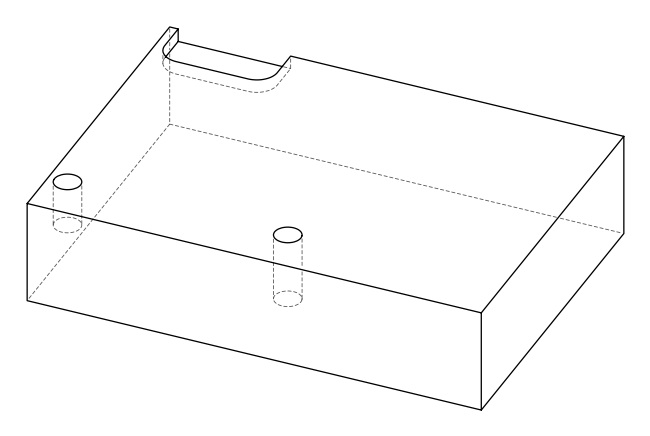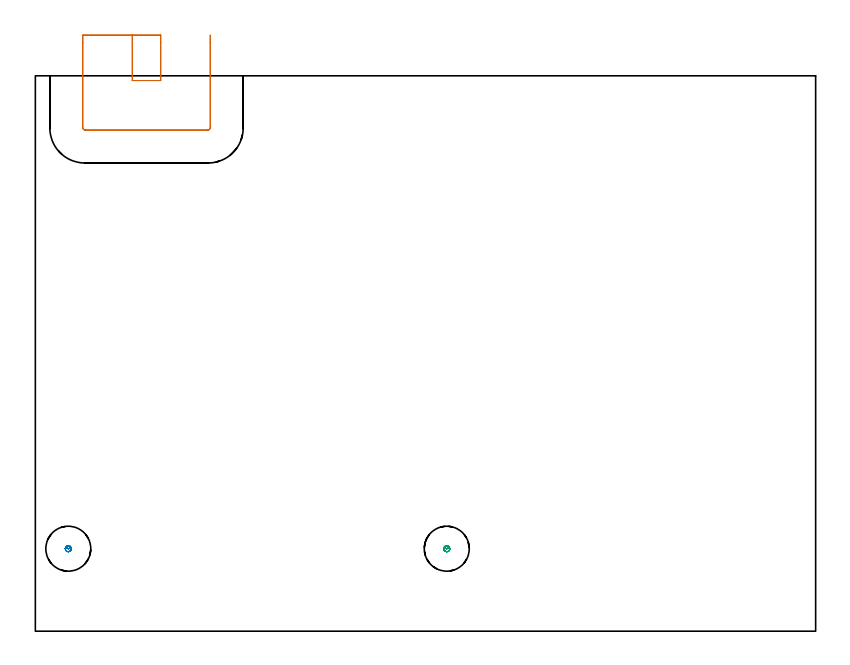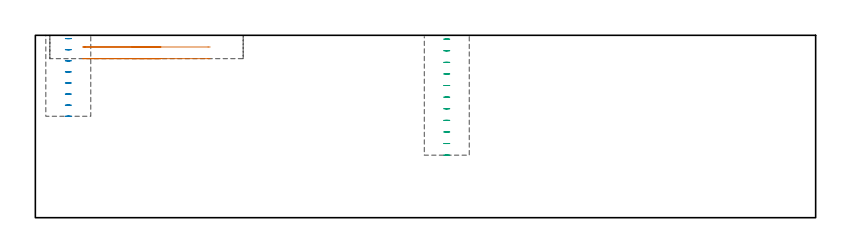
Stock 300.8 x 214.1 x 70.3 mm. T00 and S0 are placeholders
(PLAN: 3 operations, 1 tool changes, 1.8 min)
(1 MILL_SLOT | SLOT_PARTIAL_RECTANGULAR | UGT0201_109 | Follow Part, ap 6.35, ae 75% | 0.97 min | 21827 mm3)
(2 MILL_BLIND_HOLE_FROM_SOLID_MATERIAL | STEP1POCKET | UGT0201_133 | Spiral | 0.36 min | 7337 mm3)
(3 MILL_BLIND_HOLE_FROM_SOLID_MATERIAL_1 | STEP1POCKET_1 | UGT0201_133 | Spiral | 0.49 min | 10865 mm3)
(TOOL UGT0201_109 | End Mill 25.4 mm | D25.4 FL25 Z2)
(TOOL UGT0201_133 | Carbide End Mill 15.0 | D15 FL30 Z4)
(OP 1 MILL_SLOT)
G17 G21 G94 G90
T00 M6
G54
G17 G0 G90 X37.35 Y229.8 S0 M3
G43 Z80.3 H0
Z65.8
G94 G1 Y226.8 F250.
Y212.25 F500.
X48.35
Y226.8
Y229.8 F250.
X18.3
Y226.8
Y194. F500.
G3 X19.1 Y193.2 R0.8
G1 X66.6
G3 X67.4 Y194. R0.8
G1 Y226.8
Y229.8 F250.
G0 X37.35 Z61.3
G1 Y226.8
Y212.25 F500.
X48.35
Y226.8
Y229.8 F250.
X18.3
Y226.8
Y194. F500.
G3 X19.1 Y193.2 R0.8
G1 X66.6
G3 X67.4 Y194. R0.8
G1 Y226.8
Y229.8 F250.
G0 Z80.3
M5
M2
(OP 2 MILL_BLIND_HOLE_FROM_SOLID_MATERIAL)
G17 G21 G94 G90
T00 M6
G54
G17 G0 G90 X12.7 Y31.8 S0 M3
G43 Z80.3 H0
Z69.025
G94 G3 X13.275 Y32.375 R0.575 F250.
X12.7 Y32.95 R0.575
X11.55 Y31.8 R1.15
X12.7 Y32.95 R-1.15
X12.125 Y32.375 R0.575
X12.7 Y31.8 R0.575
G0 Z64.75
G3 X13.275 Y32.375 R0.575
X12.7 Y32.95 R0.575
X11.55 Y31.8 R1.15
X12.7 Y32.95 R-1.15
X12.125 Y32.375 R0.575
X12.7 Y31.8 R0.575
G0 Z60.475
G3 X13.275 Y32.375 R0.575
X12.7 Y32.95 R0.575
X11.55 Y31.8 R1.15
X12.7 Y32.95 R-1.15
X12.125 Y32.375 R0.575
X12.7 Y31.8 R0.575
G0 Z56.2
G3 X13.275 Y32.375 R0.575
X12.7 Y32.95 R0.575
X11.55 Y31.8 R1.15
X12.7 Y32.95 R-1.15
X12.125 Y32.375 R0.575
X12.7 Y31.8 R0.575
G0 Z51.925
G3 X13.275 Y32.375 R0.575
X12.7 Y32.95 R0.575
X11.55 Y31.8 R1.15
X12.7 Y32.95 R-1.15
X12.125 Y32.375 R0.575
X12.7 Y31.8 R0.575
G0 Z47.65
G3 X13.275 Y32.375 R0.575
X12.7 Y32.95 R0.575
X11.55 Y31.8 R1.15
X12.7 Y32.95 R-1.15
X12.125 Y32.375 R0.575
X12.7 Y31.8 R0.575
G0 Z43.375
G3 X13.275 Y32.375 R0.575
X12.7 Y32.95 R0.575
X11.55 Y31.8 R1.15
X12.7 Y32.95 R-1.15
X12.125 Y32.375 R0.575
X12.7 Y31.8 R0.575
G0 Z39.1
G3 X13.275 Y32.375 R0.575
X12.7 Y32.95 R0.575
X11.55 Y31.8 R1.15
X12.7 Y32.95 R-1.15
X12.125 Y32.375 R0.575
X12.7 Y31.8 R0.575
G0 Z80.3
M5
M2
(OP 3 MILL_BLIND_HOLE_FROM_SOLID_MATERIAL_1)
G17 G21 G94 G90
T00 M6
G54
G17 G0 G90 X158.6 Y31.8 S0 M3
G43 Z80.3 H0
Z68.827
G94 G3 X159.175 Y32.375 R0.575 F250.
X158.6 Y32.95 R0.575
X157.45 Y31.8 R1.15
X158.6 Y32.95 R-1.15
X158.025 Y32.375 R0.575
X158.6 Y31.8 R0.575
G0 Z64.355
G3 X159.175 Y32.375 R0.575
X158.6 Y32.95 R0.575
X157.45 Y31.8 R1.15
X158.6 Y32.95 R-1.15
X158.025 Y32.375 R0.575
X158.6 Y31.8 R0.575
G0 Z59.882
G3 X159.175 Y32.375 R0.575
X158.6 Y32.95 R0.575
X157.45 Y31.8 R1.15
X158.6 Y32.95 R-1.15
X158.025 Y32.375 R0.575
X158.6 Y31.8 R0.575
G0 Z55.409
G3 X159.175 Y32.375 R0.575
X158.6 Y32.95 R0.575
X157.45 Y31.8 R1.15
X158.6 Y32.95 R-1.15
X158.025 Y32.375 R0.575
X158.6 Y31.8 R0.575
G0 Z50.936
G3 X159.175 Y32.375 R0.575
X158.6 Y32.95 R0.575
X157.45 Y31.8 R1.15
X158.6 Y32.95 R-1.15
X158.025 Y32.375 R0.575
X158.6 Y31.8 R0.575
G0 Z46.464
G3 X159.175 Y32.375 R0.575
X158.6 Y32.95 R0.575
X157.45 Y31.8 R1.15
X158.6 Y32.95 R-1.15
X158.025 Y32.375 R0.575
X158.6 Y31.8 R0.575
G0 Z41.991
G3 X159.175 Y32.375 R0.575
X158.6 Y32.95 R0.575
X157.45 Y31.8 R1.15
X158.6 Y32.95 R-1.15
X158.025 Y32.375 R0.575
X158.6 Y31.8 R0.575
G0 Z37.518
G3 X159.175 Y32.375 R0.575
X158.6 Y32.95 R0.575
X157.45 Y31.8 R1.15
X158.6 Y32.95 R-1.15
X158.025 Y32.375 R0.575
X158.6 Y31.8 R0.575
G0 Z33.045
G3 X159.175 Y32.375 R0.575
X158.6 Y32.95 R0.575
X157.45 Y31.8 R1.15
X158.6 Y32.95 R-1.15
X158.025 Y32.375 R0.575
X158.6 Y31.8 R0.575
G0 Z28.573
G3 X159.175 Y32.375 R0.575
X158.6 Y32.95 R0.575
X157.45 Y31.8 R1.15
X158.6 Y32.95 R-1.15
X158.025 Y32.375 R0.575
X158.6 Y31.8 R0.575
G0 Z24.1
G3 X159.175 Y32.375 R0.575
X158.6 Y32.95 R0.575
X157.45 Y31.8 R1.15
X158.6 Y32.95 R-1.15
X158.025 Y32.375 R0.575
X158.6 Y31.8 R0.575
G0 Z80.3
M5
M2
